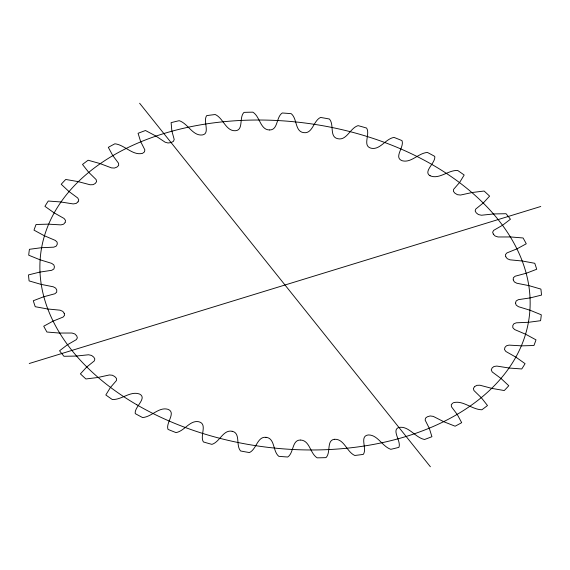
<?xml version="1.0" encoding="UTF-8"?>
<svg xmlns="http://www.w3.org/2000/svg" width="570" height="570" viewBox="0 0 570 570"><rect width="100%" height="100%" fill="white"/><g stroke="black" fill="none" stroke-linecap="round" stroke-linejoin="round"><path stroke-width="0.85" d="M515.558 303.176L516.185 305.085L518.358 306.66L530.243 310.301L541.301 314.804A258.067 171 7.5 0 1 540.574 320.696L528.768 322.271L516.285 322.82L513.884 323.781L512.793 325.534L512.815 327.686L514.596 329.531L525.868 334.355L535.985 339.848A258.067 171 7.5 0 1 533.94 345.506L521.721 345.847L509.053 345.114L506.424 345.812L504.942 347.401L504.478 349.503L505.861 351.476L516.121 357.297L525.063 363.66A258.067 171 7.5 0 1 521.75 368.961L509.388 368.056L496.819 366.075L494.019 366.482L492.174 367.878L491.24 369.873L492.195 371.932L501.201 378.637L508.775 385.726A258.067 171 7.5 0 1 504.265 390.543L492.038 388.419L479.94 385.227L476.94 385.334L474.831 386.46M515.558 302.934L516.142 300.981L518.351 299.67L530.364 297.868L541.5 295.089A258.067 171 7.5 0 0 540.894 289.09L529.138 285.684L516.769 283.226L514.361 281.915L513.264 280.005M65.087 222.542L63.64 224.153L60.947 224.886L48.279 224.153L36.06 224.494A258.067 171 7.5 0 0 34.015 230.152L44.132 235.645L55.333 240.426L57.1 242.136L57.292 244.117L56.28 246.083L53.801 247.166L41.232 247.729L29.426 249.304A258.067 171 7.5 0 0 28.7 255.196L39.758 259.699L51.72 263.376L53.815 264.915L54.442 266.881L53.901 268.962L51.727 270.301L39.636 272.132L28.5 274.911A258.067 171 7.5 0 0 29.106 280.91L40.862 284.316L53.316 286.803L55.696 288.135L56.751 290.052L56.687 292.203L54.87 293.764L43.512 296.828L33.302 300.739A258.067 171 7.5 0 0 35.233 306.71L47.424 308.947L60.085 310.187L62.828 311.384L64.282 313.415M65.194 222.314L65.486 220.376L64.075 218.481L53.879 212.703L44.937 206.34A258.067 171 7.5 0 1 48.251 201.039L60.612 201.944L73.181 203.925L76.131 203.462L78.026 201.858M78.069 201.809L78.745 199.942L77.755 198.011L68.799 191.363L61.225 184.274A258.067 171 7.5 0 1 65.735 179.457L77.962 181.581L90.153 184.78L93.06 184.666L95.226 183.49L96.601 181.652L96.109 179.55L88.542 172.126L82.508 164.466A258.067 171 7.5 0 1 88.122 160.234L99.928 163.533L111.471 167.879L114.42 168.057L116.857 167.131L118.653 165.478L118.596 163.326L112.675 155.403L108.321 147.345A258.067 171 7.5 0 1 114.898 143.797C124.524 144.78 132.561 155.717 142.251 153.408M474.568 386.688L473.378 388.469L473.934 390.507L481.458 397.874L487.493 405.534A258.067 171 7.5 0 1 481.878 409.766C472.074 409.688 462.783 399.848 453.264 402.783M452.708 403.147L451.276 404.693L451.433 406.731L457.325 414.597L461.679 422.655A258.067 171 7.5 0 1 455.102 426.203L443.966 421.8L433.25 416.385L430.143 415.95L427.322 416.784L425.469 418.18L425.156 420.118L429.345 428.419L431.925 436.698A258.067 171 7.5 0 1 424.522 439.484C415.195 437.653 408.59 425.427 398.779 427.5M142.749 153.18L144.531 151.82L144.83 149.825L140.655 141.581L138.075 133.302A258.067 171 7.5 0 1 145.478 130.516L155.688 135.924L165.179 142.229L168.015 142.984L170.829 142.621L173.33 141.453L174.221 139.515L171.862 130.958L171.114 122.65A258.067 171 7.5 0 1 179.172 120.683C187.879 123.412 192.51 135.931 202.129 134.983C210.693 133.872 202.692 121.054 206.689 115.617A258.067 171 7.5 0 1 215.232 114.527C223.233 118.04 225.741 131.093 235.211 130.744C243.932 130.409 238.816 117.199 244.024 112.376A258.067 171 7.5 0 1 252.852 112.169C260.062 116.437 260.12 129.946 269.589 129.967M29.241 363.51L540.759 206.49M399.093 427.4C390.885 429.709 401.608 441.422 398.886 447.35A258.067 171 7.5 0 1 390.828 449.317C382.185 446.467 377.711 434.632 368.213 434.953C359.079 436.193 367.394 448.725 363.311 454.383A258.067 171 7.5 0 1 354.768 455.473C346.688 451.882 344.237 438.757 334.526 439.278M334.433 439.285C326.211 440.268 331.084 452.751 325.976 457.625A258.067 171 7.5 0 1 317.148 457.831C310.037 453.499 309.93 440.653 300.775 440.047M269.681 129.967C278.21 129.981 276.058 117.021 282.271 112.988A258.067 171 7.5 0 1 291.192 113.679C297.362 118.588 294.783 131.634 303.774 132.639C312.716 133.936 313.4 120.648 320.575 117.441A258.067 171 7.5 0 1 329.389 119.016C334.483 124.524 329.075 136.95 337.818 138.724C346.817 140.754 350.137 127.951 358.088 125.635A258.067 171 7.5 0 1 366.596 128.058C370.529 134.157 362.043 145.92 371.099 148.221C380.105 150.224 385.427 138.88 393.97 137.399A258.067 171 7.5 0 1 401.978 140.605C404.607 147.096 393.264 157.463 402.171 160.74C411.248 163.241 418.387 153.038 427.415 152.447A258.067 171 7.5 0 1 434.746 156.38C435.993 162.721 422.634 171.634 430.108 175.767M300.589 440.04C291.826 439.684 293.97 452.943 287.729 457.012A258.067 171 7.5 0 1 278.808 456.321C272.624 451.355 275.168 438.074 265.955 437.325M266.496 437.397C257.391 435.765 256.628 449.317 249.425 452.559A258.067 171 7.5 0 1 240.611 450.984C235.56 445.455 240.854 433.065 232.182 431.276M232.097 431.255C223.084 429.509 219.856 441.964 211.912 444.365A258.067 171 7.5 0 1 203.405 441.942C199.507 435.793 207.929 424.051 198.816 421.75C189.874 419.898 184.537 431.091 176.03 432.601A258.067 171 7.5 0 1 168.022 429.395C165.45 422.954 176.55 412.623 167.986 409.331C158.88 406.595 151.649 416.976 142.585 417.553A258.067 171 7.5 0 1 135.254 413.62C134.014 407.13 147.602 398.309 139.686 394.105C130.573 390.557 121.752 399.941 112.326 399.534A258.067 171 7.5 0 1 105.828 394.967L110.338 387.607L116.437 380.553L116.487 378.416L114.748 376.542L112.333 375.238L109.39 374.96L97.776 377.504L85.913 378.964A258.067 171 7.5 0 1 80.406 373.87L86.576 367.158L94.242 360.967L94.834 359.022L93.779 357.169L91.578 355.438L88.528 354.768L76.202 356.065L63.954 356.286A258.067 171 7.5 0 1 59.551 350.778L67.253 344.879L76.33 339.635L77.356 337.86L76.715 335.887L74.891 333.984L71.97 333.03L59.294 333.044L46.932 332.025A258.067 171 7.5 0 1 43.733 326.218L52.789 321.259L63.085 317.07L64.552 315.338L64.225 313.293M429.965 175.674C438.936 179.921 448.241 169.917 457.674 170.466A258.067 171 7.5 0 1 464.172 175.033L459.662 182.393L453.62 189.333L453.421 191.349L454.881 193.166L457.411 194.684L460.524 195.047L472.224 192.496L484.087 191.036A258.067 171 7.5 0 1 489.594 196.13L483.424 202.842L475.758 209.033L475.159 210.914L476.221 212.831L478.422 214.562L481.472 215.232L493.798 213.935L506.046 213.714A258.067 171 7.5 0 1 510.449 219.222L502.747 225.121L493.67 230.365L492.63 232.261L493.478 234.398M139.621 103.241L430.378 466.759M493.285 234.113L495.109 236.016L498.03 236.97L510.706 236.956L523.068 237.975A258.067 171 7.5 0 1 526.267 243.782L517.211 248.741L506.915 252.93L505.469 254.605L505.775 256.707M505.854 256.885L507.3 258.709L509.915 259.813L522.576 261.053L534.767 263.29A258.067 171 7.5 0 1 536.698 269.261L526.488 273.173L515.202 276.201L513.349 277.74L513.214 279.763M136.786 404.75A246.311 163.212 7.5 0 0 528.212 323.389A246.311 163.212 7.5 0 0 190.052 126.846A246.311 163.212 7.5 0 0 136.786 404.75"/></g></svg>
